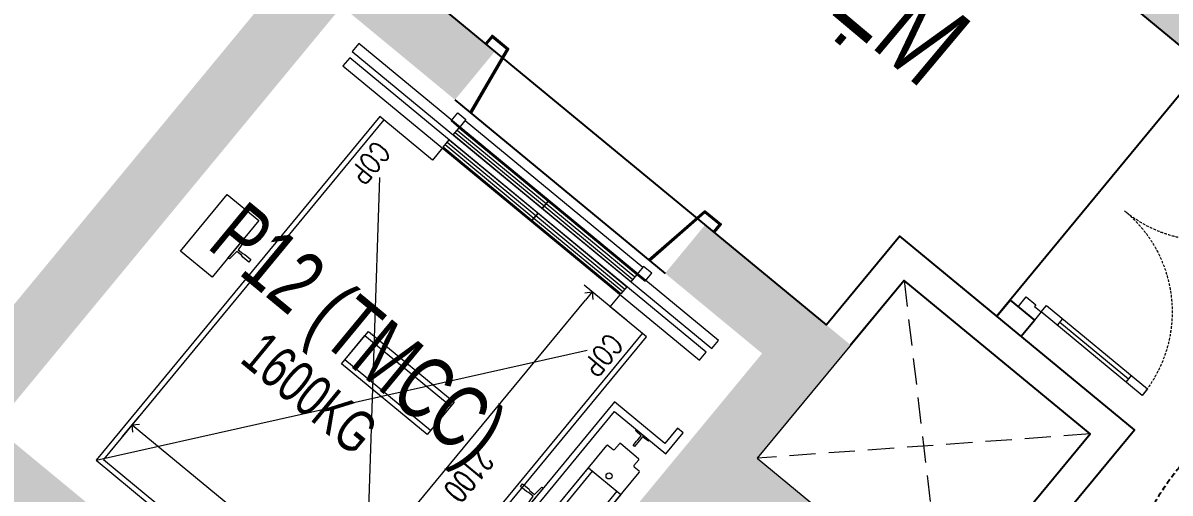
# Model space of a CAD drawing. Header units: millimetres. Extents: x -361675616 to 361246347, y -284141842 to 284396604.
# Drawn here: x -101543 to -96072, y 85926 to 88168 of the extents above; entities that cross this region are included whole.
import ezdxf
from ezdxf.enums import TextEntityAlignment as Align
from ezdxf.xclip import XClip

# ---------------------------------------------------------------- set-up
doc = ezdxf.new("R2010")
doc.units = ezdxf.units.MM
doc.header["$LTSCALE"] = 100
doc.header["$MEASUREMENT"] = 0
doc.header["$XCLIPFRAME"] = 0
for name, pattern in [('Xref_NT1+NT2_MBDV Cot vach_220729$0$ACAD_ISO02W100', [15, 12, -3]), ('Xref_NT1+NT2_MBDV Cot vach_220729$0$HIDDEN', [0.375, 0.25, -0.125]), ('Xref_NT1+NT2_MBDV Cot vach_220729$0$HIDDEN2', [0.1875, 0.125, -0.0625])]:
    doc.linetypes.add(name, pattern=pattern)
for name, color, linetype in [('A-ANNO-ROOM', 50, 'Continuous'), ('dien tich thong thuy', 3, 'Continuous'), ('Xref_NT1+NT2_MBDV Cot vach_220729$0$ccu12-Hatch', 250, 'Continuous'), ('Xref_NT1+NT2_MBDV Cot vach_220729$0$KT-Net manh', 139, 'Continuous'), ('Xref_NT1+NT2_MBDV Cot vach_220729$0$KT-Text', 7, 'Continuous'), ('Xref_NT1+NT2_MBDV Cot vach_220729$0$KT-Tuong', 1, 'Continuous'), ('Xref_ST_MBDV Cot vach 30.7.2022$0$KT-Text', 7, 'Continuous')]:
    doc.layers.add(name, color=color, linetype=linetype)
for name, color, linetype, lineweight in [('Xref_NT1+NT2_MBDV Cot vach_220729$0$CUA', 37, 'Continuous', 13), ('Xref_NT1+NT2_MBDV Cot vach_220729$0$KT-Noi that', 36, 'Continuous', 9), ('Xref_NT1+NT2_MBDV Cot vach_220729$0$SPE-MEP-HVAC', 140, 'Continuous', 0)]:
    doc.layers.add(name, color=color, linetype=linetype, lineweight=lineweight)
doc.styles.add('220126_HDN_HBA typical plan$0$211210_HDN_HBA_TYPICAL PLAN CORE OPT 1$0$HBA-Text', font='GOTHIC.TTF')
doc.styles.add('Xref_NT1+NT2_MBDV Cot vach_220729$0$Arial', font='arial.ttf', dxfattribs={"width": 0.7})
doc.styles.add('Xref_NT1+NT2_MBDV Cot vach_220729$0$ROMANS', font='ROMANS.SHX')
doc.styles.add('Xref_NT1+NT2_MBDV Cot vach_220729$0$xref.N.Cot vach tang N2$0$DIM', font='vnsimli.shx', dxfattribs={"width": 0.7})
doc.dimstyles.new('Xref_NT1+NT2_MBDV Cot vach_220729$0$xref.N.Cot vach tang N2$0$CCU 1-100 A1', dxfattribs={"dimscale": 100, "dimtxt": 2.2, "dimasz": 1, "dimexe": 1, "dimexo": 0, "dimgap": 1, "dimtad": 1, "dimdec": 0, "dimdsep": 46, "dimtxsty": 'Xref_NT1+NT2_MBDV Cot vach_220729$0$xref.N.Cot vach tang N2$0$DIM', "dimblk1": 'Xref_NT1+NT2_MBDV Cot vach_220729$0$xref.N.Cot vach tang N2$0$_ARCHTICK', "dimblk2": 'Xref_NT1+NT2_MBDV Cot vach_220729$0$xref.N.Cot vach tang N2$0$_ARCHTICK', "dimsah": 1, "dimcen": 0, "dimdle": 1, "dimclrd": 256, "dimclre": 256, "dimclrt": 31, "dimadec": 0, "dimazin": 0, "dimtfac": 1, "dimtdec": 0, "dimtix": 1, "dimtmove": 2, "dimatfit": 3, "dimldrblk": 'Xref_NT1+NT2_MBDV Cot vach_220729$0$xref.N.Cot vach tang N2$0$_ARCHTICK', "dimfxl": 8, "dimtolj": 1, "dimarcsym": 0})

# ---------------------------------------------------------------- blocks, each defined once
blk = doc.blocks.new('Xref_NT1+NT2_MBDV Cot vach_220729$0$xref.N.Cot vach tang N2$0$_Open90')
at = {"color": 0, "linetype": 'ByBlock', "lineweight": -2}
for p, q in [((0, 0), (-1, 0)), ((-0.5, 0.5), (0, 0)), ((0, 0), (-0.5, -0.5))]:
    blk.add_line(p, q, dxfattribs=at)
blk = doc.blocks.new('*D99')
at = {"layer": 'Defpoints', "color": 0, "transparency": 16777216}
for p in [(-424.1796271887581, -514.9999999999402), (-353.063796673334, -514.9999999999402, -3.230249313876472e-06), (-353.0637966733485, -2114.999998141949, -3.229479425215231e-06)]:
    blk.add_point(p, dxfattribs=at)
at = {"layer": 'Xref_NT1+NT2_MBDV Cot vach_220729$0$KT-Noi that', "color": 5, "transparency": 16777216}
for p, q in [((-353.063796673334, -514.9999999999402), (-474.1796271887581, -514.9999999999402)), ((-424.1796271887581, -564.9999999999402), (-424.1796271887579, -1154.999998141892)), ((-424.1796271887578, -2064.999998141949), (-424.1796271887579, -1511.666664808559)), ((-353.0637966733485, -2114.999998141949), (-474.1796271887578, -2114.999998141949))]:
    blk.add_line(p, q, dxfattribs=at)
at = {"layer": 'Xref_NT1+NT2_MBDV Cot vach_220729$0$KT-Noi that', "color": 5, "transparency": 16777216, "xscale": 50, "yscale": 50, "zscale": 50}
for p, rotation in [((-424.1796271887581, -514.9999999999402), 90), ((-424.1796271887578, -2114.999998141949), 270)]:
    blk.add_blockref('Xref_NT1+NT2_MBDV Cot vach_220729$0$xref.N.Cot vach tang N2$0$_Open90', p, dxfattribs=dict(at, rotation=rotation))
at = {"layer": 'Xref_NT1+NT2_MBDV Cot vach_220729$0$KT-Noi that', "color": 5, "transparency": 16777216, "insert": (-424.1796271883068, -1333.333331475225), "char_height": 110, "attachment_point": 5, "rotation": 90, "style": 'Xref_NT1+NT2_MBDV Cot vach_220729$0$xref.N.Cot vach tang N2$0$DIM'}
blk.add_mtext('\\A1;1600', dxfattribs=at)
blk = doc.blocks.new('Xref_NT1+NT2_MBDV Cot vach_220729$0$xref.N.Cot vach tang N2$0$_ARCHTICK')
at = {"color": 0, "linetype": 'ByBlock', "const_width": 0.15}
blk.add_lwpolyline([(-0.5, -0.5), (0.5, 0.5)], dxfattribs=at)
blk = doc.blocks.new('*D100')
at = {"layer": 'Defpoints', "color": 0, "transparency": 16777216}
for p in [(-2310.000006262693, -614.99999999994), (-210.0000062626932, -614.99999999994), (-2310.000006262693, -826.7299089782482)]:
    blk.add_point(p, dxfattribs=at)
at = {"layer": 'Xref_NT1+NT2_MBDV Cot vach_220729$0$KT-Noi that', "color": 5, "transparency": 16777216}
for p, q in [((-2310.000006262693, -614.99999999994), (-2310.000006262693, -876.7299089782482)), ((-210.0000062626932, -614.99999999994), (-210.0000062626932, -876.7299089782482)), ((-260.0000062626932, -826.7299089782482), (-2260.000006262693, -826.7299089782482))]:
    blk.add_line(p, q, dxfattribs=at)
at = {"layer": 'Xref_NT1+NT2_MBDV Cot vach_220729$0$KT-Noi that', "color": 5, "transparency": 16777216, "xscale": 50, "yscale": 50, "zscale": 50, "rotation": 180}
blk.add_blockref('Xref_NT1+NT2_MBDV Cot vach_220729$0$xref.N.Cot vach tang N2$0$_Open90', (-2310.000006262693, -826.7299089782482), dxfattribs=at)
at = {"layer": 'Xref_NT1+NT2_MBDV Cot vach_220729$0$KT-Noi that', "color": 5, "transparency": 16777216, "xscale": 50, "yscale": 50, "zscale": 50}
blk.add_blockref('Xref_NT1+NT2_MBDV Cot vach_220729$0$xref.N.Cot vach tang N2$0$_Open90', (-210.0000062626932, -826.7299089782482), dxfattribs=at)
at = {"layer": 'Xref_NT1+NT2_MBDV Cot vach_220729$0$KT-Noi that', "color": 5, "transparency": 16777216, "insert": (-1260.000006262693, -721.7299089782482), "char_height": 110, "attachment_point": 5, "style": 'Xref_NT1+NT2_MBDV Cot vach_220729$0$xref.N.Cot vach tang N2$0$DIM'}
blk.add_mtext('\\A1;2100', dxfattribs=at)
blk = doc.blocks.new('*U101')
for p, q in [((-1260.000000000004, 525.000000000002), (-1300.000000000004, 525.000000000002)), ((-1280.000000000004, 100.0000000000002), (-1280.000000000004, 525.000000000002)), ((-90.00000000000001, 525.0000000000018), (-50.00000000000001, 525.0000000000018)), ((-70, 100), (-70.00000000000001, 525.0000000000018)), ((-1260.000000000004, 100.0000000000002), (-1300.000000000004, 100.0000000000002)), ((-90, 100), (-50, 100))]:
    blk.add_line(p, q)
for points in [[(-1300.000000000004, 1.776356839400256e-13), (-1260.000000000004, 1.776356839400256e-13), (-1260.000000000004, 625.000000000002), (-1300.000000000004, 625.000000000002)], [(-50, 0), (-90, 0), (-90.00000000000001, 625.0000000000018), (-49.99999999999979, 625.0000000000018)], [(-1350.000000000004, -99.99999998255878), (-1290.000000000004, -99.99999998255875), (-1290.000000000004, -39.99999999999982), (-1300.000000000004, -39.99999999999982), (-1300.000000000004, 1.776356839400256e-13), (-1350.000000000004, 2.060573933704296e-13)], [(0, -99.99999998255892), (-60, -99.99999998255889), (-60, -40), (-50, -40), (-50, 0), (0, 0)]]:
    blk.add_lwpolyline(points, close=True)
at = {"linetype": 'Xref_NT1+NT2_MBDV Cot vach_220729$0$HIDDEN2'}
for centre, radius, start, end in [((-1300.000000001013, -1.091216006443577e-09), 625.00000000124, 7.016709298534867e-15, 89.99996073224838), ((-49.99999999983451, -2.645705876602741e-10), 625.000000000419, 90.00003926775162, 180)]:
    blk.add_arc(centre, radius, start, end, dxfattribs=at)
blk = doc.blocks.new('ĂERWER')
at = {"layer": 'Xref_NT1+NT2_MBDV Cot vach_220729$0$KT-Text', "extrusion": (-6.023161702134717e-08, 2.783062422713286e-08, 0.9999999999999978), "style": 'Xref_NT1+NT2_MBDV Cot vach_220729$0$Arial', "width": 0.7}
blk.add_text('P12 (TMCC)', height=300.0000000000001, rotation=320.4488267319848, dxfattribs=at).set_placement((-99906.76171281774, 86367.37228246049, 0.008402097238738804), align=Align.CENTER)
at = {"layer": 'Xref_NT1+NT2_MBDV Cot vach_220729$0$KT-Text', "extrusion": (2.35100183192138e-09, -2.464681707853674e-08, 0.9999999999999998), "style": 'Xref_NT1+NT2_MBDV Cot vach_220729$0$Arial', "width": 0.7}
blk.add_text('1600KG', height=200.0000000000001, rotation=320.4488267319848, dxfattribs=at).set_placement((-100107.9656171809, 86118.77014916643, -0.0023510980904202), align=Align.CENTER)
blk = doc.blocks.new('A$C418F5BC8')
at = {"layer": 'A-ANNO-ROOM', "insert": (648.1133449638728, 1090.790118377889), "char_height": 600, "attachment_point": 2, "rotation": 50.44882673977027, "style": '220126_HDN_HBA typical plan$0$211210_HDN_HBA_TYPICAL PLAN CORE OPT 1$0$HBA-Text'}
blk.add_mtext_dynamic_manual_height_columns('SL-S', width=722857412.8743668, gutter_width=9765.624999999996, heights=[0], dxfattribs=at)
blk = doc.blocks.new('A$C2A6C5140')
at = {"layer": 'A-ANNO-ROOM', "insert": (731.4497625969816, 1190.0169191678, 0.0003277973379295924), "char_height": 600, "attachment_point": 2, "rotation": 50.44882673977027, "style": '220126_HDN_HBA typical plan$0$211210_HDN_HBA_TYPICAL PLAN CORE OPT 1$0$HBA-Text'}
blk.add_mtext_dynamic_manual_height_columns('2-BR', width=722857412.8743668, gutter_width=9765.624999999996, heights=[0], dxfattribs=at)
blk = doc.blocks.new('A$C5388591E')
at = {"layer": 'A-ANNO-ROOM', "insert": (894.3001998505497, 842.1987865094561, 0.0004622000541105721), "char_height": 600, "attachment_point": 2, "rotation": 1.4064704596368105, "style": '220126_HDN_HBA typical plan$0$211210_HDN_HBA_TYPICAL PLAN CORE OPT 1$0$HBA-Text'}
blk.add_mtext_dynamic_manual_height_columns('3-BR', width=722857412.8743668, gutter_width=9765.624999999996, heights=[0], dxfattribs=at)
blk = doc.blocks.new('A$C21AF0CCA')
at = {"layer": 'A-ANNO-ROOM', "insert": (1197.56892258345, 814.6835720778872), "char_height": 600, "attachment_point": 2, "rotation": 0.10542954816276216, "style": '220126_HDN_HBA typical plan$0$211210_HDN_HBA_TYPICAL PLAN CORE OPT 1$0$HBA-Text'}
blk.add_mtext_dynamic_manual_height_columns('1-BR+', width=722857412.8743668, gutter_width=9765.624999999996, heights=[0], dxfattribs=at)
blk = doc.blocks.new('Xref_NT1+NT2_MBDV Cot vach_220729$0$TMCC')
at = {"layer": 'Xref_NT1+NT2_MBDV Cot vach_220729$0$KT-Noi that', "linetype": 'Continuous', "ltscale": 2}
for p, q in [((-978.4333909374109, -105.9999987138362, 9.413380290367837e-06), (-1789.566414798101, -105.9999990883625, 9.413380290367837e-06)), ((-1652.000006262693, -305.99999999994, 9.413380290367837e-06), (-1652.000006262693, -105.99999999994, 9.413380290367837e-06)), ((-1652.000006262693, -105.99999999994, 9.413380290367837e-06), (-1118.000006262693, -105.99999999994, 9.413380290367837e-06)), ((-1118.000006262693, -105.99999999994, 9.413380290367837e-06), (-1118.000006262693, -305.99999999994, 9.413380290367837e-06)), ((-1839.268615574998, -261.3920001944007, 9.413380290367837e-06), (-1839.268615578098, -150.6080001945247, 9.413380290367837e-06)), ((-1798.782414799367, -146.0000001943672, 9.413380290367837e-06), (-1834.66061557793, -146.0000001943672, 9.413380290367837e-06)), ((-1794.174414799447, -141.3920001944371, 9.413380290367837e-06), (-1794.17441479789, -110.6079990881535, 9.413380290367837e-06)), ((-1652.000006262693, -280.99999999994, 9.413380290367837e-06), (-1652.000006262693, -130.99999999994, 9.413380290367837e-06)), ((-1652.000006262693, -130.99999999994, 9.413380290367837e-06), (-1118.000006262693, -130.99999999994, 9.413380290367837e-06)), ((-1118.000006262693, -130.99999999994, 9.413380290367837e-06), (-1118.000006262693, -280.99999999994, 9.413380290367837e-06)), ((-973.8253909386403, -141.3919998197762, 9.413380290367837e-06), (-973.8253909370687, -110.6079987141766, 9.413380290367837e-06)), ((-933.8766155784251, -145.9999998198418, 9.413380290367837e-06), (-969.2173909385601, -145.9999998198455, 9.413380290367837e-06)), ((-929.2686155750125, -261.3919998200163, 9.413380290367837e-06), (-929.2686155780975, -150.607999820184, 9.413380290367837e-06)), ((-2515.000006262693, -214.99999999994, 9.413380290367837e-06), (-2515.000006262693, -2439.99999999994, 9.413380290367837e-06)), ((-2465.000006262693, -214.99999999994, 9.413380290367837e-06), (-2515.000006262693, -214.99999999994, 9.413380290367837e-06)), ((-2465.000006262693, -2439.99999999994, 9.413380290367837e-06), (-2465.000006262693, -214.99999999994, 9.413380290367837e-06)), ((-1938.250006262693, -164.74999999994, 9.413380290367837e-06), (-1932.250006262693, -167.24999999994, 9.413380290367837e-06)), ((-1938.250006262693, -247.24999999994, 9.413380290367837e-06), (-1938.250006262693, -164.74999999994, 9.413380290367837e-06)), ((-1932.250006262693, -167.24999999994, 9.413380290367837e-06), (-1930.050006262696, -202.24999999994, 9.413380290367837e-06)), ((-1930.050006262696, -209.74999999994, 9.413380290367837e-06), (-1932.250006262693, -244.74999999994, 9.413380290367837e-06)), ((-1930.050006262696, -202.24999999994, 9.413380290367837e-06), (-1905.400006262687, -202.24999999994, 9.413380290367837e-06)), ((-1905.400006262687, -209.74999999994, 9.413380290367837e-06), (-1930.050006262696, -209.74999999994, 9.413380290367837e-06)), ((-1905.400006262687, -202.24999999994, 9.413380290367837e-06), (-1895.400006262687, -201.99999999994, 9.413380290367837e-06)), ((-1895.400006262687, -210.49999999994, 9.413380290367837e-06), (-1905.400006262687, -209.74999999994, 9.413380290367837e-06)), ((-1895.400006262687, -201.99999999994, 9.413380290367837e-06), (-1870.000006262693, -201.49999999994, 9.413380290367837e-06)), ((-1870.000006262693, -210.49999999994, 9.413380290367837e-06), (-1895.400006262687, -210.49999999994, 9.413380290367837e-06)), ((-1870.000006262693, -201.49999999994, 9.413380290367837e-06), (-1870.000006262693, -210.49999999994, 9.413380290367837e-06)), ((-900.0000062626932, -210.49999999994, 9.413380290367837e-06), (-900.0000062626932, -201.49999999994, 9.413380290367837e-06)), ((-900.0000062626932, -201.49999999994, 9.413380290367837e-06), (-874.600006262699, -201.49999999994, 9.413380290367837e-06)), ((-874.600006262699, -209.99999999994, 9.413380290367837e-06), (-900.0000062626932, -210.49999999994, 9.413380290367837e-06)), ((-874.600006262699, -201.49999999994, 9.413380290367837e-06), (-864.600006262699, -202.24999999994, 9.413380290367837e-06)), ((-864.600006262699, -209.74999999994, 9.413380290367837e-06), (-874.600006262699, -209.99999999994, 9.413380290367837e-06)), ((-864.600006262699, -202.24999999994, 9.413380290367837e-06), (-839.9500062626903, -202.24999999994, 9.413380290367837e-06)), ((-839.9500062626903, -209.74999999994, 9.413380290367837e-06), (-864.600006262699, -209.74999999994, 9.413380290367837e-06)), ((-839.9500062626903, -202.24999999994, 9.413380290367837e-06), (-837.7500062626932, -167.24999999994, 9.413380290367837e-06)), ((-837.7500062626932, -244.74999999994, 9.413380290367837e-06), (-839.9500062626903, -209.74999999994, 9.413380290367837e-06)), ((-837.7500062626932, -167.24999999994, 9.413380290367837e-06), (-831.7500062626932, -164.74999999994, 9.413380290367837e-06)), ((-831.7500062626932, -164.74999999994, 9.413380290367837e-06), (-831.7500062626932, -247.24999999994, 9.413380290367837e-06)), ((-1932.250006262693, -244.74999999994, 9.413380290367837e-06), (-1938.250006262693, -247.24999999994, 9.413380290367837e-06)), ((-1798.782414796122, -266.0000001943772, 9.413380290367837e-06), (-1834.66061557502, -266.000000194379, 9.413380290367837e-06)), ((-1794.17441479789, -301.3919990888407, 9.413380290367837e-06), (-1794.174414796333, -270.6080001941682, 9.413380290367837e-06)), ((-973.8253909370978, -301.3919987139034, 9.413380290367837e-06), (-973.8253909355408, -270.6079998201039, 9.413380290367837e-06)), ((-933.8766155748453, -265.9999998198546, 9.413380290367837e-06), (-969.217390935286, -265.9999998198509, 9.413380290367837e-06)), ((-831.7500062626932, -247.24999999994, 9.413380290367837e-06), (-837.7500062626932, -244.74999999994, 9.413380290367837e-06)), ((-978.433390937018, -305.9999987138381, 9.413380290367837e-06), (-1789.566414798363, -305.9999990883616, 9.413380290367837e-06)), ((-1118.000006262693, -280.99999999994, 9.413380290367837e-06), (-1652.000006262693, -280.99999999994, 9.413380290367837e-06)), ((-1118.000006262693, -305.99999999994, 9.413380290367837e-06), (-1652.000006262693, -305.99999999994, 9.413380290367837e-06)), ((-1439.500006262693, -418.99999999994, 9.413380290367837e-06), (-1442.000006262693, -410.99999999994, 9.413380290367837e-06)), ((-1442.000006262693, -410.99999999994, 9.413380290367837e-06), (-1328.000006262693, -410.99999999994, 9.413380290367837e-06)), ((-1390.000006262693, -422.99999999994, 9.413380290367837e-06), (-1439.500006262693, -418.99999999994, 9.413380290367837e-06)), ((-1390.000006262693, -451.99999999994, 9.413380290367837e-06), (-1390.000006262693, -422.99999999994, 9.413380290367837e-06)), ((-1330.500006262693, -418.99999999994, 9.413380290367837e-06), (-1380.000006262693, -422.99999999994, 9.413380290367837e-06)), ((-1380.000006262693, -422.99999999994, 9.413380290367837e-06), (-1380.000006262693, -451.99999999994, 9.413380290367837e-06)), ((-1328.000006262693, -410.99999999994, 9.413380290367837e-06), (-1330.500006262693, -418.99999999994, 9.413380290367837e-06)), ((-185.0000062626932, -489.99999999994, 9.413380290367837e-06), (-2310.000006262693, -489.99999999994, 9.413380290367837e-06)), ((-2310.000006262693, -489.99999999994, 9.413380290367837e-06), (-2310.000006262693, -514.99999999994, 9.413380290367837e-06)), ((-1393.000006262693, -461.99999999994, 9.413380290367837e-06), (-1390.000006262693, -451.99999999994, 9.413380290367837e-06)), ((-1393.000006262693, -499.99999999994, 9.413380290367837e-06), (-1393.000006262693, -461.99999999994, 9.413380290367837e-06)), ((-1380.000006262693, -451.99999999994, 9.413380290367837e-06), (-1377.000006262693, -461.99999999994, 9.413380290367837e-06)), ((-1377.000006262693, -461.99999999994, 9.413380290367837e-06), (-1377.000006262693, -499.99999999994, 9.413380290367837e-06)), ((-185.0000062626932, -2139.99999999994, 9.413380290367837e-06), (-185.0000062626932, -489.99999999994, 9.413380290367837e-06)), ((-210.0000062626932, -514.99999999994, 9.413380290367837e-06), (-2310.000006262693, -514.99999999994, 9.413380290367837e-06)), ((-2310.000006262693, -514.99999999994, 9.413380290367837e-06), (-2310.000006262693, -714.99999999994, 9.413380290367837e-06)), ((-1377.000006262693, -499.99999999994, 9.413380290367837e-06), (-1393.000006262693, -499.99999999994, 9.413380290367837e-06)), ((-210.0000062626932, -2114.99999999994, 9.413380290367837e-06), (-210.0000062626932, -514.99999999994, 9.413380290367837e-06)), ((-2510.000008398798, -664.99999999994, 9.413380290367837e-06), (-2560.000008398798, -664.99999999994, 9.413380290367837e-06)), ((-2560.000008398798, -664.99999999994, 9.413380290367837e-06), (-2560.000008398798, -714.99999999994, 9.413380290367837e-06)), ((-2510.000008398798, -714.99999999994, 9.413380290367837e-06), (-2510.000008398798, -664.99999999994, 9.413380290367837e-06)), ((-2560.000008398798, -714.99999999994, 9.413380290367837e-06), (-2510.000008398798, -714.99999999994, 9.413380290367837e-06)), ((-2555.000006262693, -1814.99999999994, 9.413380290367837e-06), (-2555.000006262693, -714.99999999994, 9.413380290367837e-06)), ((-2310.000006262693, -714.99999999994, 9.413380290367837e-06), (-2385.000006262693, -714.99999999994, 9.413380290367837e-06)), ((-1485.000006262693, -999.99999999994, 9.413380290367837e-06), (-1285.000006262693, -999.99999999994, 9.413380290367837e-06)), ((-1485.000006262693, -1529.99999999994, 9.413380290367837e-06), (-1485.000006262693, -999.99999999994, 9.413380290367837e-06)), ((-1460.000006262693, -999.99999999994, 9.413380290367837e-06), (-1310.000006262693, -999.99999999994, 9.413380290367837e-06)), ((-1460.000006262693, -1529.99999999994, 9.413380290367837e-06), (-1460.000006262693, -999.99999999994, 9.413380290367837e-06)), ((-1310.000006262693, -999.99999999994, 9.413380290367837e-06), (-1310.000006262693, -1529.99999999994, 9.413380290367837e-06)), ((-1285.000006262693, -999.99999999994, 9.413380290367837e-06), (-1285.000006262693, -1529.99999999994, 9.413380290367837e-06)), ((-1285.000006262693, -1529.99999999994, 9.413380290367837e-06), (-1485.000006262693, -1529.99999999994, 9.413380290367837e-06)), ((-1310.000006262693, -1529.99999999994, 9.413380290367837e-06), (-1460.000006262693, -1529.99999999994, 9.413380290367837e-06)), ((-2560.000008398798, -1864.99999999994, 9.413380290367837e-06), (-2560.000008398798, -1814.99999999994, 9.413380290367837e-06)), ((-2560.000008398798, -1814.99999999994, 9.413380290367837e-06), (-2510.000008398798, -1814.99999999994, 9.413380290367837e-06)), ((-2510.000008398798, -1814.99999999994, 9.413380290367837e-06), (-2510.000008398798, -1864.99999999994, 9.413380290367837e-06)), ((-2385.000006262693, -1814.99999999994, 9.413380290367837e-06), (-2310.000006262693, -1814.99999999994, 9.413380290367837e-06)), ((-2310.000006262693, -1814.99999999994, 9.413380290367837e-06), (-2310.000006262693, -2114.99999999994, 9.413380290367837e-06)), ((-2510.000008398798, -1864.99999999994, 9.413380290367837e-06), (-2560.000008398798, -1864.99999999994, 9.413380290367837e-06)), ((-2310.000006262693, -2114.99999999994, 9.413380290367837e-06), (-210.0000062626932, -2114.99999999994, 9.413380290367837e-06)), ((-2310.000006262693, -2114.99999999994, 9.413380290367837e-06), (-2310.000006262693, -2139.99999999994, 9.413380290367837e-06)), ((-2310.000006262693, -2139.99999999994, 9.413380290367837e-06), (-185.0000062626932, -2139.99999999994, 9.413380290367837e-06)), ((-1393.000006262693, -2217.99999999994, 9.413380290367837e-06), (-1393.000006262693, -2179.99999999994, 9.413380290367837e-06)), ((-1393.000006262693, -2179.99999999994, 9.413380290367837e-06), (-1377.000006262693, -2179.99999999994, 9.413380290367837e-06)), ((-1377.000006262693, -2179.99999999994, 9.413380290367837e-06), (-1377.000006262693, -2217.99999999994, 9.413380290367837e-06)), ((-1390.000006262693, -2227.99999999994, 9.413380290367837e-06), (-1393.000006262693, -2217.99999999994, 9.413380290367837e-06)), ((-1390.000006262693, -2256.99999999994, 9.413380290367837e-06), (-1390.000006262693, -2227.99999999994, 9.413380290367837e-06)), ((-1377.000006262693, -2217.99999999994, 9.413380290367837e-06), (-1380.000006262693, -2227.99999999994, 9.413380290367837e-06)), ((-1380.000006262693, -2227.99999999994, 9.413380290367837e-06), (-1380.000006262693, -2256.99999999994, 9.413380290367837e-06)), ((-1442.000006262693, -2268.99999999994, 9.413380290367837e-06), (-1439.500006262693, -2260.99999999994, 9.413380290367837e-06)), ((-1328.000006262693, -2268.99999999994, 9.413380290367837e-06), (-1442.000006262693, -2268.99999999994, 9.413380290367837e-06)), ((-1439.500006262693, -2260.99999999994, 9.413380290367837e-06), (-1390.000006262693, -2256.99999999994, 9.413380290367837e-06)), ((-1380.000006262693, -2256.99999999994, 9.413380290367837e-06), (-1330.500006262693, -2260.99999999994, 9.413380290367837e-06)), ((-1330.500006262693, -2260.99999999994, 9.413380290367837e-06), (-1328.000006262693, -2268.99999999994, 9.413380290367837e-06)), ((-2515.000006262693, -2439.99999999994, 9.413380290367837e-06), (-2465.000006262693, -2439.99999999994, 9.413380290367837e-06))]:
    blk.add_line(p, q, dxfattribs=at)
at = {"layer": 'Xref_NT1+NT2_MBDV Cot vach_220729$0$KT-Noi that', "linetype": 'Xref_NT1+NT2_MBDV Cot vach_220729$0$ACAD_ISO02W100', "ltscale": 2}
for p, q in [((-185.0000062626932, -489.99999999994, 9.413380290367837e-06), (-2310.000006262693, -2127.49999999994, 9.413380290367837e-06)), ((-185.0000062626932, -2139.99999999994, 9.413380290367837e-06), (-2310.000006262693, -489.99999999994, 9.413380290367837e-06))]:
    blk.add_line(p, q, dxfattribs=at)
at = {"layer": 'Xref_NT1+NT2_MBDV Cot vach_220729$0$KT-Noi that', "linetype": 'Continuous', "ltscale": 2, "elevation": 9.413380290367837e-06}
for points in [[(-1385.000006262693, -410.99999999994), (-796.7500062626932, -410.99999999994), (-796.7500062626932, -99.99999999993997), (-701.7500062626932, -99.99999999993997), (-701.7500062626932, -64.99999999993997), (-831.7500062626932, -64.99999999993997), (-831.7500062626932, -380.99999999994), (-1385.000006262693, -380.99999999994), (-1938.250006262693, -380.99999999994), (-1938.250006262693, -64.99999999993997), (-2068.250006262693, -64.99999999993997), (-2068.250006262693, -99.99999999993997), (-1973.250006262693, -99.99999999993997), (-1973.250006262693, -410.99999999994), (-1385.000006262693, -410.99999999994)], [(-2385.000006262693, -2429.99999999994), (-2385.000006262693, -224.99999999994), (-2435.000006262693, -224.99999999994), (-2435.000006262693, -2429.99999999994)], [(-2510.000008398798, -714.99999999994), (-2465.000006262693, -714.99999999994), (-2465.000006262693, -1264.99999999994), (-2510.000008398798, -1264.99999999994)], [(-2435.000006262693, -714.99999999994), (-2390.000006262693, -714.99999999994), (-2390.000006262693, -1264.99999999994), (-2435.000006262693, -1264.99999999994)], [(-2510.000008398798, -1264.99999999994), (-2465.000006262693, -1264.99999999994), (-2465.000006262693, -1814.99999999994), (-2510.000008398798, -1814.99999999994)], [(-2435.000006262693, -1264.99999999994), (-2390.000006262693, -1264.99999999994), (-2390.000006262693, -1814.99999999994), (-2435.000006262693, -1814.99999999994)], [(-1385.000006262693, -2268.99999999994), (-1210.000006262693, -2268.99999999994), (-1210.000006262693, -2464.99999999994), (-1385.000006262693, -2464.99999999994), (-1560.000006262693, -2464.99999999994), (-1560.000006262693, -2268.99999999994), (-1385.000006262693, -2268.99999999994)]]:
    blk.add_lwpolyline(points, close=True, dxfattribs=at)
for points in [[(-2495.000006262693, -1264.99999999994), (-2495.000006262693, -714.99999999994)], [(-2480.000006262693, -1264.99999999994), (-2480.000006262693, -714.99999999994)], [(-2420.000006262693, -1264.99999999994), (-2420.000006262693, -714.99999999994)], [(-2405.000006262693, -1264.99999999994), (-2405.000006262693, -714.99999999994)], [(-2495.000006262693, -1814.99999999994), (-2495.000006262693, -1264.99999999994)], [(-2480.000006262693, -1814.99999999994), (-2480.000006262693, -1264.99999999994)], [(-2420.000006262693, -1814.99999999994), (-2420.000006262693, -1264.99999999994)], [(-2405.000006262693, -1814.99999999994), (-2405.000006262693, -1264.99999999994)]]:
    blk.add_lwpolyline(points, dxfattribs=at)
at = {"layer": 'Xref_NT1+NT2_MBDV Cot vach_220729$0$KT-Noi that', "linetype": 'Continuous', "ltscale": 2}
for centre, radius in [((-1685.000006262693, -205.99999999994, 9.413380290367837e-06), 14.5), ((-1085.000006262693, -205.99999999994, 9.413380290367837e-06), 17.5)]:
    blk.add_circle(centre, radius, dxfattribs=at)
for centre, radius, start, end in [((-1789.566414798101, -110.6079990881535, 9.413380290367837e-06), 4.607999999791003, 90, 180), ((-978.4333909374109, -110.6079987141766, 9.413380290367837e-06), 4.608000000340305, 0, 90), ((-1834.66061557793, -150.6080001945247, 9.413380290367837e-06), 4.608000000157357, 90, 180), ((-1798.782414799367, -141.3920001944371, 9.413380290367837e-06), 4.607999999930221, 270, 0), ((-969.2173909385601, -141.3919998197762, 9.413380290367837e-06), 4.608000000069675, 180, 270), ((-933.8766155784251, -150.607999820184, 9.413380290367837e-06), 4.608000000340515, 0, 90), ((-1834.66061557502, -261.3920001944007, 9.413380290367837e-06), 4.607999999978259, 180, 270), ((-1798.782414796122, -270.6080001941682, 9.413380290367837e-06), 4.60799999979095, 0, 90), ((-969.217390935286, -270.6079998201039, 9.413380290367837e-06), 4.608000000253028, 90, 180), ((-933.8766155748453, -261.3919998200163, 9.413380290367837e-06), 4.607999999838648, 270, 0), ((-1789.566414798363, -301.3919990888407, 9.413380290367837e-06), 4.607999999520398, 180, 270), ((-978.433390937018, -301.3919987139034, 9.413380290367837e-06), 4.607999999934203, 270, 0)]:
    blk.add_arc(centre, radius, start, end, dxfattribs=at)
at = {"layer": 'Xref_NT1+NT2_MBDV Cot vach_220729$0$KT-Noi that', "linetype": 'Continuous', "ltscale": 2, "style": 'Xref_NT1+NT2_MBDV Cot vach_220729$0$ROMANS', "width": 0.75}
for p in [(-2110.000006262693, -594.99999999994, 9.413380290367837e-06), (-2110.000006262693, -2034.99999999994, 9.413380290367837e-06)]:
    blk.add_text('COP', height=100, dxfattribs=at).set_placement(p, align=Align.MIDDLE)
at = {"layer": 'Xref_NT1+NT2_MBDV Cot vach_220729$0$KT-Noi that', "color": 5}
dim = blk.add_linear_dim(base=(-424.1796271887581, -514.9999999999402, 1.264362960424431e-05), p1=(-353.0637966733484, -2114.999998141948, 9.414150179029077e-06), p2=(-353.0637966733339, -514.99999999994, 9.413380290367837e-06), angle=270, dimstyle='Xref_NT1+NT2_MBDV Cot vach_220729$0$xref.N.Cot vach tang N2$0$CCU 1-100 A1', override={"dimscale": 50, "dimblk1": 'Xref_NT1+NT2_MBDV Cot vach_220729$0$xref.N.Cot vach tang N2$0$_Open90', "dimblk2": 'Xref_NT1+NT2_MBDV Cot vach_220729$0$xref.N.Cot vach tang N2$0$_Open90', "dimclrd": 5, "dimclre": 5, "dimclrt": 5, "dimlwd": 65535, "dimlwe": 65535}, dxfattribs=at)
dim.commit()
dim.dimension.update_dxf_attribs({"geometry": '*D99', "text_midpoint": (-424.1796271883068, -1333.333331475225, 1.264362960424431e-05), "dimtype": 128})
dim = blk.add_linear_dim(base=(-2310.000006262693, -826.7299089782482, 9.413380290367837e-06), p1=(-210.0000062626932, -614.99999999994, 9.413380290367837e-06), p2=(-2310.000006262693, -614.99999999994, 9.413380290367837e-06), angle=180, dimstyle='Xref_NT1+NT2_MBDV Cot vach_220729$0$xref.N.Cot vach tang N2$0$CCU 1-100 A1', override={"dimscale": 50, "dimblk1": 'Xref_NT1+NT2_MBDV Cot vach_220729$0$xref.N.Cot vach tang N2$0$_Open90', "dimblk2": 'Xref_NT1+NT2_MBDV Cot vach_220729$0$xref.N.Cot vach tang N2$0$_Open90', "dimclrd": 5, "dimclre": 5, "dimclrt": 5, "dimlwd": 65535, "dimlwe": 65535}, dxfattribs=at)
dim.commit()
dim.dimension.update_dxf_attribs({"geometry": '*D100', "text_midpoint": (-1260.000006262693, -721.7299089782482, 9.413380290367837e-06)})

msp = doc.modelspace()

# ---------------------------------------------------------------- hatches: boundary and pattern name
at = {"layer": 'Xref_NT1+NT2_MBDV Cot vach_220729$0$ccu12-Hatch', "ltscale": 0.5}
h = msp.add_hatch(dxfattribs=at)
h.set_pattern_fill('VATLIEU04', color=256, scale=50, angle=45, pattern_type=2)
h.set_pattern_definition([(94.99999999999984, (-1153005.893971326, 53036.63209459306), (275.7759995861103, 231.4035394059837), [37.49999999999999, -412.4999999999999]), (40.00000000000002, (-1153005.893971326, 53036.63209459306), (-314.996083695443, 216.8840747990137), [30, -330]), (145.4514, (-1152982.912640312, 53055.91572383096), (-39.21973430971335, 448.287641099735), [31.870095, -350.571056]), (91.18419999999934, (-1153076.604649444, 53107.34277271171), (435.8465000455986, 318.8068825982365), [56.24999999999995, -618.7499999999992]), (141.6356, (-1153040.284091244, 53133.90998999745), (-13.94950748652536, 674.8558447021788), [47.805144, -525.8565]), (36.18420000000004, (-1153076.604649444, 53107.34277271171), (-13.95003443662637, 674.855833957623), [45, -495]), (66, (-1153023.571640855, 53125.02044224138), (353.3857860571512, 68.691238233885), [37.49999999999963, -412.499999999997]), (11.00000000000003, (-1153023.571640855, 53125.02044224138), (-170.3542965309771, 342.4042176993831), [30, -330]), (116.4514, (-1152994.122821661, 53130.74469331306), (183.0318085066423, 411.0953098697152), [31.870095, -350.571056]), (82.50000000000001, (-1153005.893971326, 53036.63209459306), (-113.3965926531701, 121.9949088062736), [0, -325.999999999997, 0, -334.999999999997, 0, -331.249999999997]), (52.49999999999999, (-1153005.893971326, 53036.63209459306), (-46.43647110123004, 232.4547249501817), [0, -191, 0, -318.5, 0, -126.25]), (12.5, (-1153084.736377428, 52957.78968849077), (196.709083659603, 180.7603809074303), [0, -125, 0, -390, 0, -517.5]), (2.499999999999997, (-1153120.091716487, 52922.43434943144), (170.7949915992331, 241.5799034369745), [0, -162.5, 0, -259, 0, -367.5]), (90, (-1153005.893971326, 53036.63209459306), (-212.5, 0), []), (90, (-1153049.204261673, 53079.94238494075), (-212.5, 0), [])])
h.paths.add_polyline_path([(-100022.5256455455, 88247.60676292966), (-101678.1202010983, 86242.86072723728), (-99673.37423321282, 84587.26622768166), (-98017.77967766023, 86592.01226337414), (-98480.41331039768, 86974.07248942732), (-98289.38316937236, 87205.38933969954), (-97595.43268636268, 86632.29897262095), (-98041.16968194002, 86092.55965519673), (-92952.19890843568, 81889.89649688161), (-91169.25092553257, 84048.8537660893), (-98725.60136724802, 90289.17170582927), (-98534.5712262227, 90520.48855610145), (-90746.90393400591, 84089.14047514695), (-92911.91219925744, 81467.54950550091), (-98232.19982296534, 85861.24280492455), (-99633.08752396193, 84164.91923638892), (-102100.4671923693, 86202.57401796855), (-100062.8126395595, 88669.95340744552), (-99831.49578928723, 88478.92326642023), (-99831.49550452063, 88478.92361320177), (-99291.7561872185, 88033.18661747602), (-99482.78632824382, 87801.86976720387)])

# ---------------------------------------------------------------- linework, layer by layer
at = {"layer": 'Defpoints', "ltscale": 0.5, "elevation": -2.232290451789986e-10}
msp.add_lwpolyline([(-99831.49550452063, 88478.92361320177), (-98494.28451706146, 90098.14156487476), (-95911.24644051961, 87964.97172438762), (-96898.21532017834, 86769.85908234483), (-97360.84902549072, 87151.91935862214), (-97711.09111679139, 86727.81404750445)], close=True, dxfattribs=at)
at = {"layer": 'Xref_NT1+NT2_MBDV Cot vach_220729$0$KT-Net manh'}
msp.add_line((-99482.78632824382, 87801.8697672039), (-98480.41331039838, 86974.07248942665), dxfattribs=at)
at = {"layer": 'Xref_NT1+NT2_MBDV Cot vach_220729$0$KT-Net manh', "elevation": -1.480215321568127e-10}
for points in [[(-99409.66425176084, 87741.4828106714), (-99233.09956366944, 88043.10728226387), (-99303.21999882397, 88101.0153706742), (-99331.87451997775, 88066.31784313335)], [(-99405.6807114864, 87738.1930535287), (-99226.93488546208, 88044.50087141342), (-99303.8914439781, 88108.05448719583), (-99335.72980081549, 88069.5016788171)], [(-98557.51892715556, 87037.74920310182), (-98290.52775745423, 87271.18070251844), (-98213.57119893775, 87207.62708673604), (-98245.40955577561, 87169.07427835735)], [(-98553.53538688135, 87034.45944595913), (-98290.73075061411, 87264.86372999239), (-98220.61031545958, 87206.95564158194), (-98249.26483661335, 87172.2581140411)]]:
    msp.add_lwpolyline(points, dxfattribs=at)
at = {"layer": 'Xref_NT1+NT2_MBDV Cot vach_220729$0$KT-Net manh', "linetype": 'Xref_NT1+NT2_MBDV Cot vach_220729$0$HIDDEN', "elevation": 9.364640973398231e-08}
msp.add_lwpolyline([(-94076.13269987077, 86449.46587173117, 0.4141313066799707), (-95835.7349555942, 86281.81873483106), (-96027.11888060233, 86050.0734845103, 0.4141313427087546), (-95859.08065583164, 84290.50858027418, 1.000029217103996)], format="xyb", dxfattribs=at)
at = {"layer": 'Xref_NT1+NT2_MBDV Cot vach_220729$0$KT-Tuong', "ltscale": 0.5}
for p, q in [((-96898.21532017834, 86769.85908234483), (-96834.55877474466, 86846.9402795013)), ((-96834.55877474466, 86846.94027950114), (-96718.90034957606, 86751.42520902798)), ((-96782.55689385024, 86674.34401327549), (-96718.90034957606, 86751.42520902795))]:
    msp.add_line(p, q, dxfattribs=at)
at = {"layer": 'Xref_NT1+NT2_MBDV Cot vach_220729$0$KT-Tuong', "ltscale": 0.5, "elevation": -1.480215321568127e-10}
for points in [[(-97038.14848639866, 85264.27045610259), (-96242.2019472318, 86228.0986190849), (-97360.84902549072, 87151.91935862214), (-97711.09111269077, 86727.81404169029)], [(-97153.80802802907, 85359.78417464509), (-96453.37409211675, 86207.95414652233), (-97340.70566823197, 86940.74586322473), (-97595.43268636268, 86632.29897262095)]]:
    msp.add_lwpolyline(points, dxfattribs=at)
at = {"layer": 'Xref_NT1+NT2_MBDV Cot vach_220729$0$SPE-MEP-HVAC', "linetype": 'Xref_NT1+NT2_MBDV Cot vach_220729$0$HIDDEN', "ltscale": 5}
for p, q in [((-97340.74684094804, 86940.73878978333), (-97153.80802802907, 85359.78417464509)), ((-96453.37409211675, 86207.95414652233), (-98041.16968194002, 86092.55965519673))]:
    msp.add_line(p, q, dxfattribs=at)
at = {"layer": 'Xref_NT1+NT2_MBDV Cot vach_220729$0$SPE-MEP-HVAC', "elevation": -1.480215321568127e-10}
msp.add_lwpolyline([(-98041.16968194002, 86092.55965519673), (-97153.80802802907, 85359.78417464509), (-96453.37409211675, 86207.95414652233), (-97340.74684094804, 86940.73878978333)], close=True, dxfattribs=at)

# ---------------------------------------------------------------- block references
at = {"layer": 'A-ANNO-ROOM'}
for p in [(-189530.7069264457, 172460.371857256, 5.460855537377236e-05), (-190889.2165836156, 167537.1358825558, 5.460855537377236e-05), (-200792.6048307914, 136225.8008255112, 5.461079910308954e-05)]:
    msp.add_blockref('A$C21AF0CCA', p, dxfattribs=at)
at = {"layer": 'dien tich thong thuy'}
for name, p in [('A$C418F5BC8', (-193627.8332148665, 162535.8262730713, 9.919419487628366e-05)), ('A$C418F5BC8', (-196423.0946702335, 158761.0613374173, 4.458552763712727e-05)), ('A$C2A6C5140', (-184324.1430110714, 156728.0149816945, 9.919419487628366e-05)), ('A$C418F5BC8', (-197159.0469856003, 154394.2669833445, 4.458552763712727e-05)), ('A$C418F5BC8', (-196884.0167786681, 150046.204543676, 4.458552763712727e-05)), ('A$C2A6C5140', (-186961.9323272624, 149139.8789736559, 9.919419487628366e-05)), ('A$C418F5BC8', (-198454.1163311225, 145455.9680739344, 9.919419487628366e-05)), ('A$C418F5BC8', (-199747.9958968313, 141469.2998190825, 4.458552763712727e-05)), ('A$C2A6C5140', (-189508.6406398182, 140127.2670308392, 9.919419487628366e-05)), ('A$C2A6C5140', (-191916.6485208535, 131438.3902857853, 4.458552763712727e-05)), ('A$C2A6C5140', (-194202.4980069638, 124603.3394083548, 4.458552763712727e-05)), ('A$C2A6C5140', (-196141.1504808805, 116842.4965355621, 9.919419487628366e-05)), ('A$C5388591E', (-189972.9039226725, 179563.5512734677, 4.458570785358675e-05)), ('A$C5388591E', (-206737.6566015921, 115340.5219298684, 9.91946273371655e-05))]:
    msp.add_blockref(name, p, dxfattribs=at)
at = {"layer": 'Xref_NT1+NT2_MBDV Cot vach_220729$0$CUA', "xscale": -1, "rotation": 230.4488274522181}
msp.add_blockref('*U101', (-95859.2647195759, 87792.3510414246), dxfattribs=at)
at = {"layer": 'Xref_NT1+NT2_MBDV Cot vach_220729$0$KT-Noi that', "rotation": 230.4488267371674}
msp.add_blockref('Xref_NT1+NT2_MBDV Cot vach_220729$0$TMCC', (-99661.80832289488, 84577.71466463336), dxfattribs=at)
at = {"layer": 'Xref_ST_MBDV Cot vach 30.7.2022$0$KT-Text'}
ref = msp.add_blockref('ĂERWER', (-130.1542041476278, 207.7545363879035, -4.544370544025046e-05), dxfattribs=at)
XClip(ref).set_block_clipping_path([(-145481.4968165714, 62681.615032145535), (6518.503183429595, 171203.00651599423)])

# ---------------------------------------------------------------- texts
at = {"layer": 'Xref_NT1+NT2_MBDV Cot vach_220729$0$KT-Text', "extrusion": (-2.6073910528867e-08, 7.739907763181748e-08, 0.9999999999999968), "style": 'Xref_NT1+NT2_MBDV Cot vach_220729$0$Arial', "width": 0.7}
msp.add_text('P. ĐỆM', height=400, rotation=319.9999999989341, dxfattribs=at).set_placement((-97772.78926213269, 88282.30096686484, 0.009382287402199376), align=Align.CENTER)

doc.saveas('drawing.dxf')
